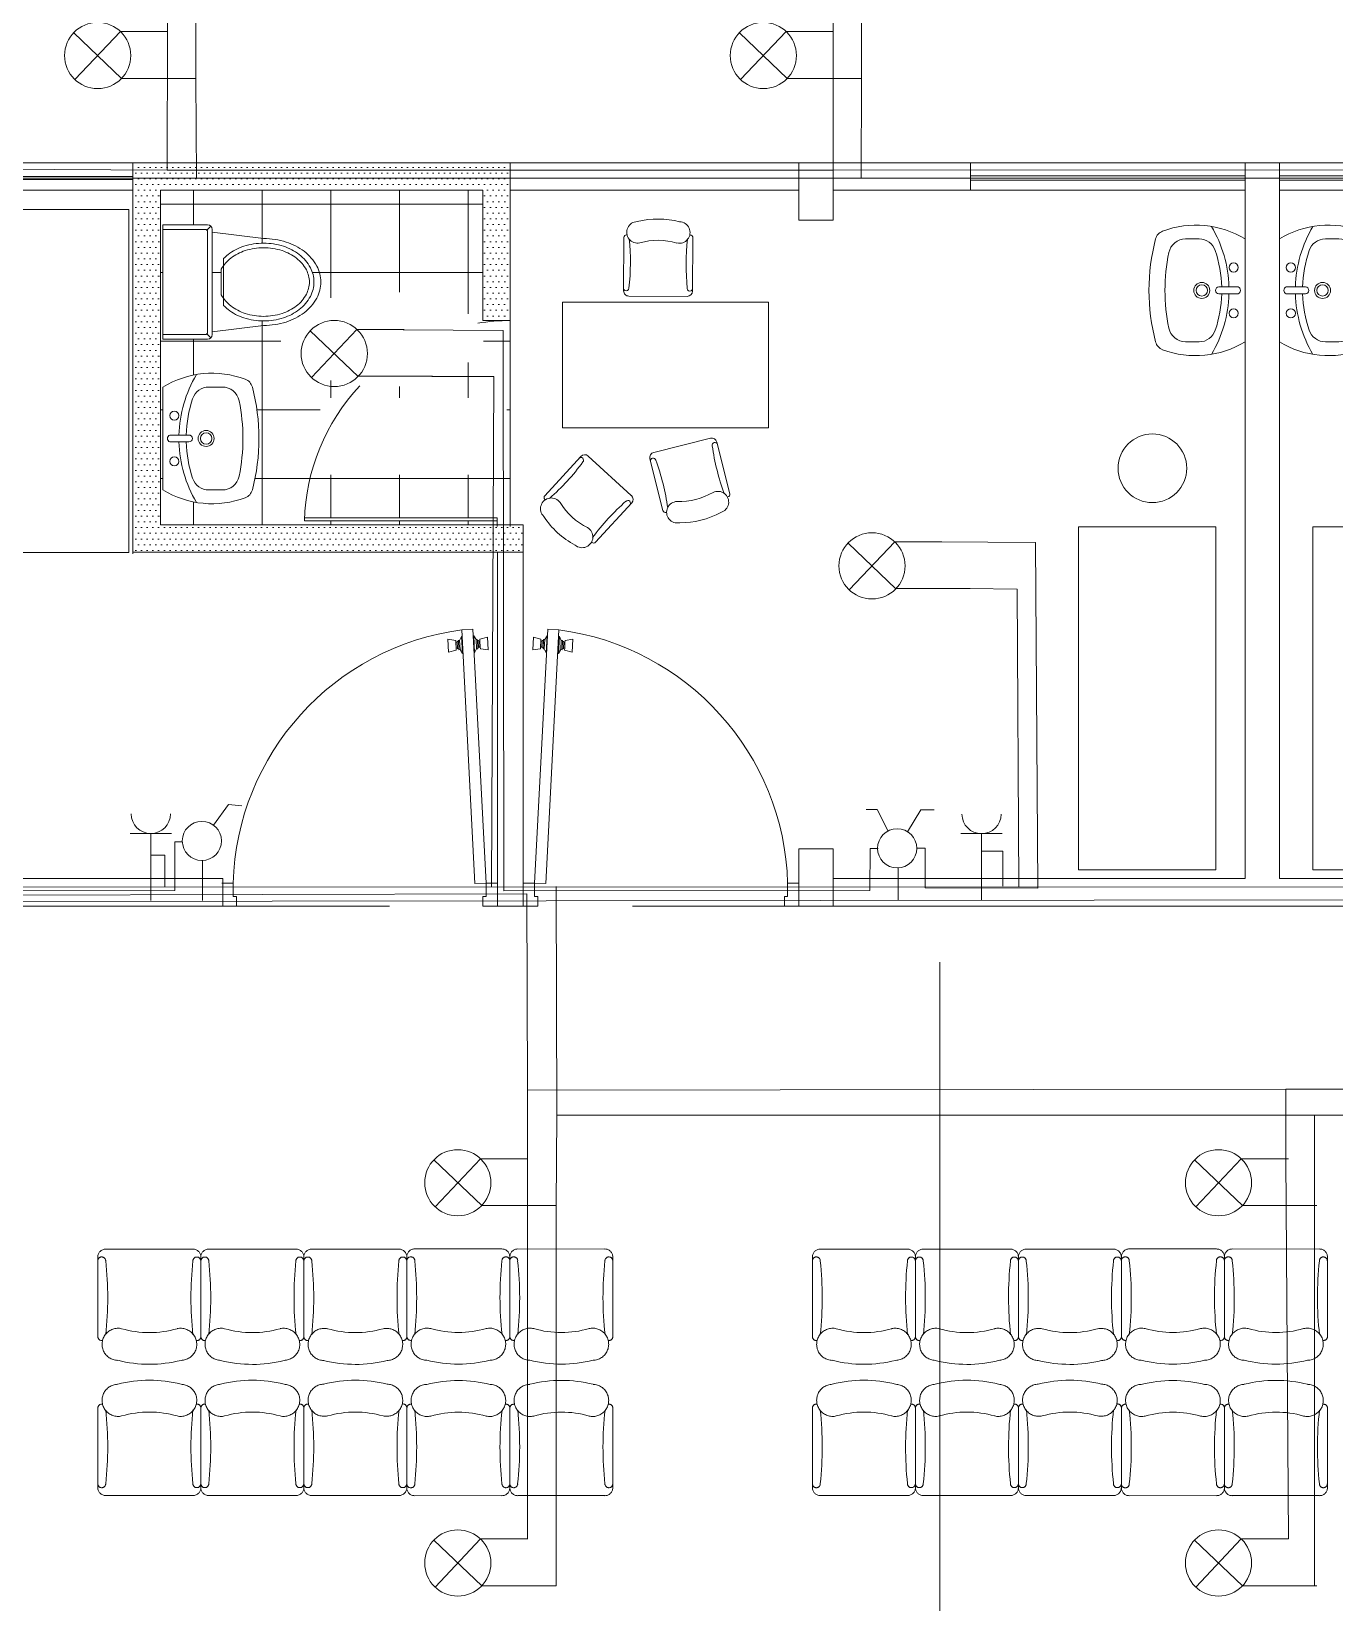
# Model space of a CAD drawing. Header units: millimetres. Extents: x 19.4 to 36.1, y 0 to 11.7.
# Drawn here: x 27.016 to 28.386, y 5.01 to 6.663 of the extents above; entities that cross this region are included whole.
import ezdxf

# ---------------------------------------------------------------- set-up
doc = ezdxf.new("R2010")
doc.units = ezdxf.units.MM
doc.header["$MEASUREMENT"] = 0
for name, pattern in [('CONTINUA', [0]), ('CORTES', [30, 24, -3, 0, -3]), ('DIS', [3.5, 2.5, -1]), ('HIDDEN2', [0.1875, 0.125, -0.0625]), ('NASCOSTA', [0.375, 0.25, -0.125]), ('STYLE_02', [0.295276, 0.19685, -0.098425])]:
    doc.linetypes.add(name, pattern=pattern)
doc.layers.get('0').update_dxf_attribs({"lineweight": 9})
for name, color, linetype, lineweight in [('Fasa', 1, 'Continuous', 9), ('Fasa MCB to end', 30, 'Continuous', 9), ('Lampu', 7, 'Continuous', 9), ('netral2', 5, 'NASCOSTA', 9), ('Saklar_SK', 7, 'Continuous', 9), ('SEGMENTED 1 150', 253, 'Continuous', 5), ('WALL 1 150', 250, 'Continuous', 13)]:
    doc.layers.add(name, color=color, linetype=linetype, lineweight=lineweight)
doc.layers.add('FURNITURE K 1 150', color=7, linetype='Continuous', lineweight=9, true_color=0xa7aeab)
doc.layers.add('HATCH K 1 150', color=7, linetype='Continuous', lineweight=0, true_color=0xbdbdc2)

# ---------------------------------------------------------------- blocks, each defined once
blk = doc.blocks.new('lavadero')
for p, q in [((0, 0.225), (0, -0.225)), ((0.2597, 0.225), (0.2011, 0.225)), ((0.03, 0.015), (0.114, 0.015)), ((0.03, -0.015), (0.114, -0.015)), ((0.2011, -0.225), (0.2597, -0.225))]:
    blk.add_line(p, q)
for centre, radius in [((0.05, 0.1), 0.02), ((0.189, 0), 0.035), ((0.189, 0), 0.025), ((0.189, 0), 0.025), ((0.05, -0.1), 0.02)]:
    blk.add_circle(centre, radius)
for centre, radius, start, end in [((0.2152, -0.1285), 0.4139, 69.5025, 121.33086), ((0.6177, 0), 0.5477, 149.29337, 178.4305), ((0.2011, 0.15), 0.075, 90, 161.47782), ((0.2597, 0.15), 0.075, 11.66582, 90), ((0.3426, 0.2123), 0.05, 14.69728, 69.5025), ((-0.4668, 0), 0.8868, 345.30272, 14.69728), ((0.6488, 0), 0.5472, 161.47782, 178.42915), ((-0.4668, 0), 0.8168, 348.33418, 11.66582), ((0.0362, 0), 0.0163, 112.61986, 247.38014), ((0.114, 0), 0.015, 270, 90), ((0.6177, 0), 0.5477, 181.5695, 210.70663), ((0.6488, 0), 0.5472, 181.57085, 198.52218), ((0.2011, -0.15), 0.075, 198.52218, 270), ((0.2597, -0.15), 0.075, 270, 348.33418), ((0.2152, 0.1285), 0.4139, 238.66914, 290.4975), ((0.3426, -0.2123), 0.05, 290.4975, 345.30272)]:
    blk.add_arc(centre, radius, start, end)
blk = doc.blocks.new('INODO')
at = {"linetype": 'Continuous'}
for p, q in [((-0.2181, 0.215), (-0.19, 0.44)), ((0.2181, 0.215), (0.19, 0.44)), ((-0.2441, 0.2091), (-0.2271, 0.1921)), ((0.23, 0.215), (-0.23, 0.215)), ((0.0562, 0.255), (-0.0562, 0.255)), ((0.2441, 0.2091), (0.2271, 0.1921)), ((-0.25, 0.195), (-0.25, 0)), ((-0.23, 0.185), (-0.23, 0)), ((0.22, 0.195), (-0.22, 0.195)), ((0.23, 0), (0.23, 0.185)), ((0.25, 0), (0.25, 0.195)), ((-0.25, 0), (0.25, 0))]:
    blk.add_line(p, q, dxfattribs=at)
at = {"ltscale": 0.025}
blk.add_line((0.1028, 0.265), (-0.1028, 0.265), dxfattribs=at)
at = {"linetype": 'Continuous'}
for points in [[(-0.19, 0.44, -0.076393), (-0.1749, 0.5385, -0.086437), (-0.1344, 0.6168, -0.105872), (-0.0699, 0.6722, -0.125404), (0, 0.69, -0.125404), (0.0699, 0.6722, -0.105872), (0.1344, 0.6168, -0.086437), (0.1749, 0.5385, -0.076393), (0.19, 0.44, -0.076393)], [(-0.1028, 0.265, -0.0362), (-0.1202, 0.2844, -0.08725), (-0.1565, 0.3535, -0.077598), (-0.17, 0.44, -0.077598), (-0.1565, 0.5265, -0.08725), (-0.1202, 0.5956, -0.105601), (-0.0627, 0.6443, -0.12364), (0, 0.66, -0.12364), (0.0627, 0.6443, -0.105601), (0.1202, 0.5956, -0.08725), (0.1565, 0.5265, -0.077598), (0.17, 0.44, -0.077598)], [(-0.0562, 0.255, -0.100268), (-0.1044, 0.2967, -0.08725), (-0.1374, 0.3596, -0.077598), (-0.15, 0.44, -0.077598), (-0.1374, 0.5204, -0.08725), (-0.1044, 0.5833, -0.105601), (-0.0532, 0.6266, -0.12364), (0, 0.64, -0.12364), (0.0532, 0.6266, -0.105601), (0.1044, 0.5833, -0.08725), (0.1374, 0.5204, -0.077598), (0.15, 0.44, -0.077598)], [(0.15, 0.44, -0.077598), (0.1374, 0.3596, -0.08725), (0.1044, 0.2967, -0.100268), (0.0562, 0.255, -0.12364)], [(0.17, 0.44, -0.077598), (0.1565, 0.3535, -0.08725), (0.1202, 0.2844, -0.0362), (0.1028, 0.265, -0.12364)]]:
    blk.add_lwpolyline(points, format="xyb", dxfattribs=at)
for centre, radius, start, end in [((-0.23, 0.195), 0.02, 90, 180), ((0.23, 0.195), 0.02, 360, 90), ((-0.22, 0.185), 0.01, 90, 180), ((0.22, 0.185), 0.01, 360, 90)]:
    blk.add_arc(centre, radius, start, end, dxfattribs=at)
blk = doc.blocks.new('PUERTA1')
at = {"lineweight": 15}
for p, q in [((-1.1414, 0), (-1.2, 0)), ((-0.0635, 0), (0, 0)), ((-0.0635, -0.0425), (-0.0635, 0)), ((-1.1556, -0.1), (-1.1556, -0.0425)), ((-1.1414, -0.0425), (-1.1556, -0.0425)), ((-1.1414, -0.0425), (-1.1414, 0)), ((-0.0635, -0.0425), (-0.0494, -0.0425)), ((-0.0494, -0.1), (-0.0494, -0.0425)), ((-1.1556, -0.1), (-1.205, -0.1)), ((-0.1561, -1.2076), (-0.0989, -0.0991)), ((-0.0494, -0.1), (-0.1076, -1.2102)), ((-0.0494, -0.1), (-0.0989, -0.0991)), ((-0.0494, -0.1), (0, -0.1)), ((-0.2166, -1.167), (-0.2137, -1.1109)), ((-0.1827, -1.162), (-0.2166, -1.167)), ((-0.1804, -1.1194), (-0.2137, -1.1109)), ((-0.1822, -1.153), (-0.1827, -1.162)), ((-0.1809, -1.1284), (-0.1822, -1.153)), ((-0.1766, -1.1533), (-0.1822, -1.153)), ((-0.1809, -1.1284), (-0.1804, -1.1194)), ((-0.1753, -1.1287), (-0.1809, -1.1284)), ((-0.1766, -1.1533), (-0.1768, -1.1567)), ((-0.1711, -1.157), (-0.1768, -1.1567)), ((-0.1753, -1.1287), (-0.1766, -1.1533)), ((-0.1753, -1.1287), (-0.1751, -1.1253)), ((-0.1695, -1.1256), (-0.1751, -1.1253)), ((-0.1711, -1.157), (-0.1714, -1.1615)), ((-0.1658, -1.1618), (-0.1714, -1.1615)), ((-0.1695, -1.1256), (-0.1711, -1.157)), ((-0.1695, -1.1256), (-0.1693, -1.1211)), ((-0.1637, -1.1214), (-0.1693, -1.1211)), ((-0.1637, -1.1214), (-0.1658, -1.1618)), ((-0.1577, -1.1791), (-0.1658, -1.1618)), ((-0.1538, -1.105), (-0.1637, -1.1214)), ((-0.1538, -1.105), (-0.1577, -1.1791)), ((-0.1516, -1.1052), (-0.1538, -1.105)), ((-0.1535, -1.1422), (-0.1535, -1.1422)), ((-0.1535, -1.1422), (-0.1535, -1.1422)), ((-0.1, -1.1079), (-0.1039, -1.1819)), ((-0.1039, -1.1819), (-0.094, -1.1655)), ((-0.1022, -1.1077), (-0.1, -1.1079)), ((-0.1, -1.1079), (-0.0919, -1.1252)), ((-0.0919, -1.1252), (-0.094, -1.1655)), ((-0.094, -1.1655), (-0.0884, -1.1658)), ((-0.0919, -1.1252), (-0.0863, -1.1254)), ((-0.0882, -1.1613), (-0.0884, -1.1658)), ((-0.0865, -1.1299), (-0.0882, -1.1613)), ((-0.0882, -1.1613), (-0.0826, -1.1616)), ((-0.0865, -1.1299), (-0.0863, -1.1254)), ((-0.0865, -1.1299), (-0.0809, -1.1302)), ((-0.0824, -1.1583), (-0.0826, -1.1616)), ((-0.0811, -1.1336), (-0.0824, -1.1583)), ((-0.0824, -1.1583), (-0.0768, -1.1586)), ((-0.0811, -1.1336), (-0.0809, -1.1302)), ((-0.0811, -1.1336), (-0.0755, -1.1339)), ((-0.0768, -1.1586), (-0.0772, -1.1675)), ((-0.0772, -1.1675), (-0.044, -1.176)), ((-0.0755, -1.1339), (-0.0768, -1.1586)), ((-0.0755, -1.1339), (-0.075, -1.1249)), ((-0.075, -1.1249), (-0.041, -1.1199)), ((-0.044, -1.176), (-0.041, -1.1199)), ((-0.1554, -1.1792), (-0.1577, -1.1791)), ((-0.1076, -1.2102), (-0.1561, -1.2076)), ((-0.1061, -1.1818), (-0.1039, -1.1819))]:
    blk.add_line(p, q, dxfattribs=at)
at = {"color": 8, "lineweight": 15}
blk.add_arc((-0.0065, -0.0679), 1.1495, 181.60091, 262.52577, dxfattribs=at)
blk = doc.blocks.new('saklar tunggal')
at = {"color": 30}
for p, q in [((6.9703, 1.4504), (6.9843, 1.4734)), ((6.9843, 1.4734), (6.9985, 1.4734))]:
    blk.add_line(p, q, dxfattribs=at)
blk.add_circle((6.9596, 1.4329), 0.0206, dxfattribs=at)
blk = doc.blocks.new('saklar')
at = {"color": 64}
for p, q in [((6.8013, 1.4433), (6.8013, 1.4759)), ((6.7795, 1.4433), (6.8231, 1.4433))]:
    blk.add_line(p, q, dxfattribs=at)
blk.add_arc((6.8013, 1.4228), 0.0206, 0, 180, dxfattribs=at)
blk = doc.blocks.new('Saklar seri 2')
at = {"color": 30}
for p, q in [((7.3542, 3.8204), (7.3427, 3.8204)), ((7.3659, 3.7976), (7.3542, 3.8204)), ((7.386, 3.7969), (7.4, 3.8198)), ((7.4, 3.8198), (7.4142, 3.8198))]:
    blk.add_line(p, q, dxfattribs=at)
blk.add_circle((7.3753, 3.7794), 0.0206, dxfattribs=at)
blk = doc.blocks.new('lampu')
at = {"color": 250}
for p, q in [((7.1357, 3.4391), (7.1861, 3.391)), ((7.1848, 3.4404), (7.137, 3.3898)), ((7.1609, 3.4151), (7.1609, 3.4151))]:
    blk.add_line(p, q, dxfattribs=at)
at = {"color": 230}
blk.add_circle((7.1609, 3.4151), 0.0348, dxfattribs=at)
blk = doc.blocks.new('*U47')
at = {"layer": 'Fasa', "linetype": 'CONTINUA', "ltscale": 100}
blk.add_line((-0.0106, 0.0253), (0.0393, 0.0253), dxfattribs=at)
at = {"layer": 'netral2', "linetype": 'STYLE_02'}
blk.add_line((-0.0092, -0.024), (0.0691, -0.024), dxfattribs=at)
at = {"layer": 'Lampu', "color": 250}
blk.add_blockref('lampu', (-7.1952, -3.4151), dxfattribs=at)
blk = doc.blocks.new('*U48')
at = {"layer": 'netral2', "color": 0, "linetype": 'ByBlock', "lineweight": -2, "transparency": 16777216}
for p in [(0, 0.4), (0.8, 0.4), (1.6, 0.4), (2.4, 0.4), (0, 0), (0.8, 0), (1.6, 0), (2.4, 0)]:
    blk.add_blockref('*U47', p, dxfattribs=at)
blk = doc.blocks.new('*U74')
at = {"layer": 'Fasa', "linetype": 'CONTINUA', "ltscale": 100}
blk.add_line((-0.0106, 0.0253), (0.0393, 0.0253), dxfattribs=at)
at = {"layer": 'netral2', "linetype": 'STYLE_02'}
blk.add_line((-0.0092, -0.024), (0.0691, -0.024), dxfattribs=at)
at = {"layer": 'Lampu', "color": 250}
blk.add_blockref('lampu', (-7.1952, -3.4151), dxfattribs=at)
blk = doc.blocks.new('*U75')
at = {"layer": 'Fasa', "color": 0, "linetype": 'ByBlock', "lineweight": -2, "transparency": 16777216}
for p in [(0, 1), (0.7, 1), (1.4, 1), (2.1, 1), (0, 0), (0.7, 0), (1.4, 0), (2.1, 0)]:
    blk.add_blockref('*U74', p, dxfattribs=at)

msp = doc.modelspace()

# ---------------------------------------------------------------- hatches: boundary and pattern name
at = {"layer": 'HATCH K 1 150', "ltscale": 0.5}
h = msp.add_hatch(dxfattribs=at)
h.set_pattern_fill('DOTS', color=256, scale=0.096229, style=0)
h.set_pattern_definition([(0, (-103.126409, -175.154263), (0.00300714972, 0.00601429945), [0, -0.00601429945])])
h.paths.add_polyline_path([(27.519, 6.5245), (27.1223, 6.5245), (27.1223, 6.1148), (27.1495, 6.1148), (27.5057, 6.1148), (27.5328, 6.1148), (27.5328, 6.1437), (27.1512, 6.1437), (27.1512, 6.4956), (27.4901, 6.4956), (27.4901, 6.3585), (27.519, 6.3585)])

# ---------------------------------------------------------------- linework, layer by layer
for centre, radius, start, end in [((27.6745, 6.3747), 0.0907, 75.4783, 103.9783), ((27.5574, 6.1724), 0.00279, 137.5488, 227.5488)]:
    msp.add_arc(centre, radius, start, end)
at = {"lineweight": 15, "ltscale": 0.5}
for start, end in [(90, 99.0577), (136.9669, 178.4082)]:
    msp.add_arc((27.519, 6.142), 0.2165, start, end, dxfattribs=at)
at = {"linetype": 'HIDDEN2'}
for centre, radius, start, end in [((27.0937, 5.3734), 0.00833, 89.9844, 179.9844), ((27.0895, 5.3693), 0.00417, 359.9844, 179.9844), ((27.1854, 5.3734), 0.00833, 359.9844, 89.9844), ((27.1895, 5.3692), 0.00417, 359.9844, 179.9844), ((27.202, 5.3734), 0.00833, 89.9844, 179.9844), ((27.1979, 5.3692), 0.00417, 359.9844, 179.9844), ((27.2937, 5.3734), 0.00833, 359.9844, 89.9844), ((27.2978, 5.3692), 0.00417, 359.9844, 179.9844), ((27.3103, 5.3734), 0.00833, 89.9844, 179.9844), ((27.3062, 5.3692), 0.00417, 359.9844, 179.9844), ((27.402, 5.3733), 0.00833, 359.9844, 89.9844), ((27.4061, 5.3692), 0.00417, 359.9844, 179.9844), ((27.4186, 5.3736), 0.00833, 89.9844, 179.9844), ((27.4145, 5.3694), 0.00417, 359.9844, 179.9844), ((27.5103, 5.3735), 0.00833, 359.9844, 89.9844), ((27.5145, 5.3694), 0.00417, 359.9844, 179.9844), ((27.527, 5.3735), 0.00833, 89.9844, 179.9844), ((27.5228, 5.3694), 0.00417, 359.9844, 179.9844), ((27.6186, 5.3735), 0.00833, 359.9844, 89.9844), ((27.6228, 5.3693), 0.00417, 359.9844, 179.9844), ((27.8452, 5.3734), 0.00833, 89.9844, 179.9844), ((27.841, 5.3693), 0.00417, 359.9844, 179.9844), ((27.9368, 5.3734), 0.00833, 359.9844, 89.9844), ((27.941, 5.3692), 0.00417, 359.9844, 179.9844), ((27.9535, 5.3734), 0.00833, 89.9844, 179.9844), ((27.9493, 5.3692), 0.00417, 359.9844, 179.9844), ((28.0451, 5.3734), 0.00833, 359.9844, 89.9844), ((28.0493, 5.3692), 0.00417, 359.9844, 179.9844), ((28.0618, 5.3734), 0.00833, 89.9844, 179.9844), ((28.0576, 5.3692), 0.00417, 359.9844, 179.9844), ((28.1534, 5.3733), 0.00833, 359.9844, 89.9844), ((28.1576, 5.3692), 0.00417, 359.9844, 179.9844), ((28.1701, 5.3736), 0.00833, 89.9844, 179.9844), ((28.1659, 5.3694), 0.00417, 359.9844, 179.9844), ((28.2618, 5.3735), 0.00833, 359.9844, 89.9844), ((28.2659, 5.3694), 0.00417, 359.9844, 179.9844), ((28.2784, 5.3735), 0.00833, 89.9844, 179.9844), ((28.2742, 5.3694), 0.00417, 359.9844, 179.9844), ((28.3701, 5.3735), 0.00833, 359.9844, 89.9844), ((28.3742, 5.3693), 0.00417, 359.9844, 179.9844), ((26.737, 5.3302), 0.3588, 353.8435, 6.2474), ((27.5421, 5.3307), 0.3588, 173.8435, 186.2474), ((26.8453, 5.3302), 0.3588, 353.8435, 6.2474), ((27.6505, 5.3307), 0.3588, 173.8435, 186.2474), ((26.9536, 5.3301), 0.3588, 353.8435, 6.2474), ((27.7588, 5.3307), 0.3588, 173.8435, 186.2474), ((27.0619, 5.3303), 0.3588, 353.8435, 6.2474), ((27.8671, 5.3309), 0.3588, 173.8435, 186.2474), ((27.1702, 5.3303), 0.3588, 353.8435, 6.2474), ((27.9754, 5.3308), 0.3588, 173.8435, 186.2474), ((27.4884, 5.3302), 0.3588, 353.8435, 6.2474), ((28.2936, 5.3307), 0.3588, 173.8435, 186.2474), ((27.5968, 5.3302), 0.3588, 353.8435, 6.2474), ((28.4019, 5.3307), 0.3588, 173.8435, 186.2474), ((27.7051, 5.3301), 0.3588, 353.8435, 6.2474), ((28.5102, 5.3307), 0.3588, 173.8435, 186.2474), ((27.8134, 5.3303), 0.3588, 353.8435, 6.2474), ((28.6185, 5.3309), 0.3588, 173.8435, 186.2474), ((27.9217, 5.3303), 0.3588, 353.8435, 6.2474), ((28.7268, 5.3308), 0.3588, 173.8435, 186.2474), ((27.0896, 5.2896), 0.00417, 179.9844, 269.9844), ((27.1067, 5.2815), 0.0169, 77.3041, 268.4148), ((27.1396, 5.3979), 0.1041, 253.7242, 286.2446), ((27.1725, 5.2815), 0.0169, 271.5541, 102.6648), ((27.1896, 5.2896), 0.00417, 269.9844, 359.9844), ((27.1979, 5.2896), 0.00417, 179.9844, 269.9844), ((27.215, 5.2815), 0.0169, 77.3041, 268.4148), ((27.2479, 5.3979), 0.1041, 253.7242, 286.2446), ((27.2808, 5.2815), 0.0169, 271.5541, 102.6648), ((27.2979, 5.2896), 0.00417, 269.9844, 359.9844), ((27.3062, 5.2896), 0.00417, 179.9844, 269.9844), ((27.3234, 5.2814), 0.0169, 77.3041, 268.4148), ((27.3562, 5.3979), 0.1041, 253.7242, 286.2446), ((27.3891, 5.2814), 0.0169, 271.5541, 102.6648), ((27.4062, 5.2896), 0.00417, 269.9844, 359.9844), ((27.4145, 5.2898), 0.00417, 179.9844, 269.9844), ((27.4317, 5.2816), 0.0169, 77.3041, 268.4148), ((27.4646, 5.3981), 0.1041, 253.7242, 286.2446), ((27.4974, 5.2816), 0.0169, 271.5541, 102.6648), ((27.5145, 5.2897), 0.00417, 269.9844, 359.9844), ((27.5229, 5.2897), 0.00417, 179.9844, 269.9844), ((27.54, 5.2816), 0.0169, 77.3041, 268.4148), ((27.5729, 5.398), 0.1041, 253.7242, 286.2446), ((27.6057, 5.2816), 0.0169, 271.5541, 102.6648), ((27.6228, 5.2897), 0.00417, 269.9844, 359.9844), ((27.8411, 5.2896), 0.00417, 179.9844, 269.9844), ((27.8582, 5.2815), 0.0169, 77.3041, 268.4148), ((27.8911, 5.3979), 0.1041, 253.7242, 286.2446), ((27.9239, 5.2815), 0.0169, 271.5541, 102.6648), ((27.941, 5.2896), 0.00417, 269.9844, 359.9844), ((27.9494, 5.2896), 0.00417, 179.9844, 269.9844), ((27.9665, 5.2815), 0.0169, 77.3041, 268.4148), ((27.9994, 5.3979), 0.1041, 253.7242, 286.2446), ((28.0322, 5.2815), 0.0169, 271.5541, 102.6648), ((28.0494, 5.2896), 0.00417, 269.9844, 359.9844), ((28.0577, 5.2896), 0.00417, 179.9844, 269.9844), ((28.0748, 5.2814), 0.0169, 77.3041, 268.4148), ((28.1077, 5.3979), 0.1041, 253.7242, 286.2446), ((28.1405, 5.2814), 0.0169, 271.5541, 102.6648), ((28.1577, 5.2896), 0.00417, 269.9844, 359.9844), ((28.166, 5.2898), 0.00417, 179.9844, 269.9844), ((28.1831, 5.2816), 0.0169, 77.3041, 268.4148), ((28.216, 5.3981), 0.1041, 253.7242, 286.2446), ((28.2489, 5.2816), 0.0169, 271.5541, 102.6648), ((28.266, 5.2897), 0.00417, 269.9844, 359.9844), ((28.2743, 5.2897), 0.00417, 179.9844, 269.9844), ((28.2914, 5.2816), 0.0169, 77.3041, 268.4148), ((28.3243, 5.398), 0.1041, 253.7242, 286.2446), ((28.3572, 5.2816), 0.0169, 271.5541, 102.6648), ((28.3743, 5.2897), 0.00417, 269.9844, 359.9844), ((27.1396, 5.3959), 0.1354, 255.7344, 284.2345), ((27.2479, 5.3958), 0.1354, 255.7344, 284.2345), ((27.3562, 5.3958), 0.1354, 255.7344, 284.2345), ((27.4646, 5.396), 0.1354, 255.7344, 284.2345), ((27.5729, 5.396), 0.1354, 255.7344, 284.2345), ((27.8911, 5.3959), 0.1354, 255.7344, 284.2345), ((27.9994, 5.3958), 0.1354, 255.7344, 284.2345), ((28.1077, 5.3958), 0.1354, 255.7344, 284.2345), ((28.216, 5.396), 0.1354, 255.7344, 284.2345), ((28.3243, 5.396), 0.1354, 255.7344, 284.2345), ((27.1396, 5.1083), 0.1354, 75.7655, 104.2656), ((27.2479, 5.1083), 0.1354, 75.7655, 104.2656), ((27.3562, 5.1083), 0.1354, 75.7655, 104.2656), ((27.4646, 5.1081), 0.1354, 75.7655, 104.2656), ((27.5729, 5.1082), 0.1354, 75.7655, 104.2656), ((27.8911, 5.1083), 0.1354, 75.7655, 104.2656), ((27.9994, 5.1083), 0.1354, 75.7655, 104.2656), ((28.1077, 5.1083), 0.1354, 75.7655, 104.2656), ((28.216, 5.1081), 0.1354, 75.7655, 104.2656), ((28.3243, 5.1082), 0.1354, 75.7655, 104.2656), ((27.1067, 5.2226), 0.0169, 91.5852, 282.6959), ((27.1725, 5.2226), 0.0169, 257.3352, 88.4459), ((27.215, 5.2226), 0.0169, 91.5852, 282.6959), ((27.2808, 5.2226), 0.0169, 257.3352, 88.4459), ((27.3234, 5.2227), 0.0169, 91.5852, 282.6959), ((27.3891, 5.2227), 0.0169, 257.3352, 88.4459), ((27.4317, 5.2225), 0.0169, 91.5852, 282.6959), ((27.4974, 5.2225), 0.0169, 257.3352, 88.4459), ((27.54, 5.2225), 0.0169, 91.5852, 282.6959), ((27.6057, 5.2225), 0.0169, 257.3352, 88.4459), ((27.8582, 5.2226), 0.0169, 91.5852, 282.6959), ((27.9239, 5.2226), 0.0169, 257.3352, 88.4459), ((27.9665, 5.2226), 0.0169, 91.5852, 282.6959), ((28.0322, 5.2226), 0.0169, 257.3352, 88.4459), ((28.0748, 5.2227), 0.0169, 91.5852, 282.6959), ((28.1405, 5.2227), 0.0169, 257.3352, 88.4459), ((28.1831, 5.2225), 0.0169, 91.5852, 282.6959), ((28.2489, 5.2225), 0.0169, 257.3352, 88.4459), ((28.2914, 5.2225), 0.0169, 91.5852, 282.6959), ((28.3572, 5.2225), 0.0169, 257.3352, 88.4459), ((27.0896, 5.2145), 0.00417, 90.0156, 180.0156), ((26.737, 5.1739), 0.3588, 353.7526, 6.1565), ((27.1396, 5.1062), 0.1041, 73.7554, 106.2758), ((27.5421, 5.1734), 0.3588, 173.7526, 186.1565), ((27.1896, 5.2145), 0.00417, 0.0156, 90.0156), ((27.1979, 5.2145), 0.00417, 90.0156, 180.0156), ((26.8453, 5.1739), 0.3588, 353.7526, 6.1565), ((27.2479, 5.1062), 0.1041, 73.7554, 106.2758), ((27.6505, 5.1734), 0.3588, 173.7526, 186.1565), ((27.2979, 5.2145), 0.00417, 0.0156, 90.0156), ((27.3062, 5.2145), 0.00417, 90.0156, 180.0156), ((26.9536, 5.174), 0.3588, 353.7526, 6.1565), ((27.3562, 5.1062), 0.1041, 73.7554, 106.2758), ((27.7588, 5.1734), 0.3588, 173.7526, 186.1565), ((27.4062, 5.2146), 0.00417, 0.0156, 90.0156), ((27.4145, 5.2143), 0.00417, 90.0156, 180.0156), ((27.0619, 5.1738), 0.3588, 353.7526, 6.1565), ((27.4646, 5.106), 0.1041, 73.7554, 106.2758), ((27.8671, 5.1732), 0.3588, 173.7526, 186.1565), ((27.5145, 5.2144), 0.00417, 0.0156, 90.0156), ((27.5229, 5.2144), 0.00417, 90.0156, 180.0156), ((27.1702, 5.1738), 0.3588, 353.7526, 6.1565), ((27.5729, 5.1061), 0.1041, 73.7554, 106.2758), ((27.9754, 5.1733), 0.3588, 173.7526, 186.1565), ((27.6228, 5.2144), 0.00417, 0.0156, 90.0156), ((27.8411, 5.2145), 0.00417, 90.0156, 180.0156), ((27.4884, 5.1739), 0.3588, 353.7526, 6.1565), ((27.8911, 5.1062), 0.1041, 73.7554, 106.2758), ((28.2936, 5.1734), 0.3588, 173.7526, 186.1565), ((27.941, 5.2145), 0.00417, 0.0156, 90.0156), ((27.9494, 5.2145), 0.00417, 90.0156, 180.0156), ((27.5968, 5.1739), 0.3588, 353.7526, 6.1565), ((27.9994, 5.1062), 0.1041, 73.7554, 106.2758), ((28.4019, 5.1734), 0.3588, 173.7526, 186.1565), ((28.0494, 5.2145), 0.00417, 0.0156, 90.0156), ((28.0577, 5.2145), 0.00417, 90.0156, 180.0156), ((27.7051, 5.174), 0.3588, 353.7526, 6.1565), ((28.1077, 5.1062), 0.1041, 73.7554, 106.2758), ((28.5102, 5.1734), 0.3588, 173.7526, 186.1565), ((28.1577, 5.2146), 0.00417, 0.0156, 90.0156), ((28.166, 5.2143), 0.00417, 90.0156, 180.0156), ((27.8134, 5.1738), 0.3588, 353.7526, 6.1565), ((28.216, 5.106), 0.1041, 73.7554, 106.2758), ((28.6185, 5.1732), 0.3588, 173.7526, 186.1565), ((28.266, 5.2144), 0.00417, 0.0156, 90.0156), ((28.2743, 5.2144), 0.00417, 90.0156, 180.0156), ((27.9217, 5.1738), 0.3588, 353.7526, 6.1565), ((28.3243, 5.1061), 0.1041, 73.7554, 106.2758), ((28.7268, 5.1733), 0.3588, 173.7526, 186.1565), ((28.3743, 5.2144), 0.00417, 0.0156, 90.0156), ((27.0895, 5.1348), 0.00417, 180.0156, 0.0156), ((27.0937, 5.1307), 0.00833, 180.0156, 270.0156), ((27.1895, 5.1349), 0.00417, 180.0156, 0.0156), ((27.1854, 5.1307), 0.00833, 270.0156, 0.0156), ((27.1979, 5.1349), 0.00417, 180.0156, 0.0156), ((27.202, 5.1307), 0.00833, 180.0156, 270.0156), ((27.2978, 5.1349), 0.00417, 180.0156, 0.0156), ((27.2937, 5.1307), 0.00833, 270.0156, 0.0156), ((27.3062, 5.1349), 0.00417, 180.0156, 0.0156), ((27.3103, 5.1307), 0.00833, 180.0156, 270.0156), ((27.4061, 5.1349), 0.00417, 180.0156, 0.0156), ((27.402, 5.1308), 0.00833, 270.0156, 0.0156), ((27.4145, 5.1347), 0.00417, 180.0156, 0.0156), ((27.4186, 5.1306), 0.00833, 180.0156, 270.0156), ((27.5145, 5.1348), 0.00417, 180.0156, 0.0156), ((27.5103, 5.1306), 0.00833, 270.0156, 0.0156), ((27.5228, 5.1348), 0.00417, 180.0156, 0.0156), ((27.527, 5.1306), 0.00833, 180.0156, 270.0156), ((27.6228, 5.1348), 0.00417, 180.0156, 0.0156), ((27.6186, 5.1306), 0.00833, 270.0156, 0.0156), ((27.841, 5.1348), 0.00417, 180.0156, 0.0156), ((27.8452, 5.1307), 0.00833, 180.0156, 270.0156), ((27.941, 5.1349), 0.00417, 180.0156, 0.0156), ((27.9368, 5.1307), 0.00833, 270.0156, 0.0156), ((27.9493, 5.1349), 0.00417, 180.0156, 0.0156), ((27.9535, 5.1307), 0.00833, 180.0156, 270.0156), ((28.0493, 5.1349), 0.00417, 180.0156, 0.0156), ((28.0451, 5.1307), 0.00833, 270.0156, 0.0156), ((28.0576, 5.1349), 0.00417, 180.0156, 0.0156), ((28.0618, 5.1307), 0.00833, 180.0156, 270.0156), ((28.1576, 5.1349), 0.00417, 180.0156, 0.0156), ((28.1534, 5.1308), 0.00833, 270.0156, 0.0156), ((28.1659, 5.1347), 0.00417, 180.0156, 0.0156), ((28.1701, 5.1306), 0.00833, 180.0156, 270.0156), ((28.2659, 5.1348), 0.00417, 180.0156, 0.0156), ((28.2618, 5.1306), 0.00833, 270.0156, 0.0156), ((28.2742, 5.1348), 0.00417, 180.0156, 0.0156), ((28.2784, 5.1306), 0.00833, 180.0156, 270.0156), ((28.3742, 5.1348), 0.00417, 180.0156, 0.0156), ((28.3701, 5.1306), 0.00833, 270.0156, 0.0156)]:
    msp.add_arc(centre, radius, start, end, dxfattribs=at)
at = {"layer": 'Fasa', "linetype": 'CONTINUA', "ltscale": 100}
for p, q in [((27.1588, 7.6628), (27.1588, 6.6628)), ((27.8588, 7.6628), (27.8588, 6.6628)), ((27.1588, 6.6628), (27.1582, 6.5169)), ((27.8588, 6.5169), (27.8588, 6.6628)), ((27.1582, 6.5169), (26.6386, 6.5199)), ((27.1582, 6.5169), (27.8588, 6.5169)), ((27.8588, 6.5169), (28.5603, 6.5173)), ((27.3577, 6.3492), (27.4076, 6.3492)), ((27.4066, 6.3488), (27.5115, 6.348)), ((27.5115, 6.348), (27.5122, 5.7586)), ((27.9232, 6.1258), (27.9731, 6.1258)), ((27.9712, 6.1258), (28.0714, 6.125)), ((28.0714, 6.125), (28.074, 5.7615)), ((27.1665, 5.7591), (27.1665, 5.8101)), ((27.1665, 5.8101), (27.1741, 5.8101)), ((27.8972, 5.7588), (27.8975, 5.8031)), ((27.8975, 5.8031), (27.9059, 5.8031)), ((27.9553, 5.8035), (27.9465, 5.8035)), ((27.9553, 5.7619), (27.9553, 5.8035)), ((27.5364, 5.7554), (26.5412, 5.753)), ((26.9232, 5.7584), (27.1665, 5.7591)), ((27.5122, 5.7586), (27.8972, 5.7588)), ((27.5374, 5.5489), (27.5364, 5.7554)), ((28.074, 5.7615), (27.9553, 5.7619)), ((28.3348, 5.5501), (27.5374, 5.5489)), ((27.5374, 5.5489), (27.5374, 5.4768)), ((29.1374, 5.5501), (28.3348, 5.5501)), ((28.3348, 5.5501), (28.3348, 5.4768)), ((27.5374, 5.4768), (27.5374, 5.0768)), ((28.3348, 5.4768), (28.3374, 5.0768))]:
    msp.add_line(p, q, dxfattribs=at)
at = {"layer": 'Fasa MCB to end', "linetype": 'CONTINUA', "ltscale": 100}
for p, q in [((27.1412, 5.7875), (27.1412, 5.7483)), ((27.1956, 5.7908), (27.1956, 5.7483)), ((28.0147, 5.7866), (28.0147, 5.7486)), ((27.927, 5.7826), (27.927, 5.7486)), ((29.4872, 5.7506), (26.4395, 5.7466))]:
    msp.add_line(p, q, dxfattribs=at)
at = {"layer": 'FURNITURE K 1 150', "ltscale": 0.016}
for p, q in [((27.6414, 6.4488), (27.6414, 6.4488)), ((27.7084, 6.4485), (27.7084, 6.4485)), ((27.6383, 6.3899), (27.6386, 6.446)), ((27.7111, 6.4457), (27.7108, 6.3896)), ((27.7052, 6.384), (27.6439, 6.3843)), ((27.7906, 6.378), (27.5741, 6.378)), ((27.5741, 6.378), (27.5741, 6.2457)), ((27.7906, 6.2457), (27.7906, 6.378)), ((27.5741, 6.2457), (27.7906, 6.2457)), ((27.6701, 6.2199), (27.7296, 6.2349)), ((27.5554, 6.1743), (27.5933, 6.2156)), ((27.6012, 6.216), (27.6464, 6.1746)), ((27.7363, 6.2308), (27.75, 6.1764)), ((27.6797, 6.1587), (27.666, 6.2131)), ((27.6468, 6.1667), (27.6089, 6.1253)), ((27.748, 6.173), (27.748, 6.173)), ((27.683, 6.1567), (27.683, 6.1567)), ((27.6049, 6.1252), (27.6049, 6.1252))]:
    msp.add_line(p, q, dxfattribs=at)
for points in [[(28.261, 6.1414), (28.261, 5.7806), (28.1166, 5.7806), (28.1166, 6.1414)], [(28.363, 6.1414), (28.363, 5.7806), (28.5073, 5.7806), (28.5073, 6.1414)]]:
    msp.add_lwpolyline(points, close=True, dxfattribs=at)
msp.add_circle((28.1944, 6.2032), 0.0361, dxfattribs=at)
for centre, radius, start, end in [((27.6414, 6.446), 0.00279, 89.7283, 179.7283), ((27.6529, 6.4514), 0.0113, 91.298, 282.4087), ((27.6969, 6.4512), 0.0113, 257.0479, 88.1587), ((27.7084, 6.4457), 0.00279, 359.7283, 89.7283), ((27.4052, 6.42), 0.2403, 353.4654, 5.8692), ((27.6745, 6.3733), 0.0697, 73.4681, 105.9885), ((27.9443, 6.417), 0.2403, 173.4654, 185.8692), ((27.6411, 6.3927), 0.00279, 179.7283, 359.7283), ((27.6439, 6.3899), 0.00558, 179.7283, 269.7283), ((27.7052, 6.3896), 0.00558, 269.7283, 359.7283), ((27.708, 6.3924), 0.00279, 179.7283, 359.7283), ((27.7309, 6.2294), 0.00558, 14.1367, 104.1367), ((27.5974, 6.2119), 0.00558, 47.5488, 137.5488), ((27.6714, 6.2145), 0.00558, 104.1367, 194.1367), ((27.7343, 6.2274), 0.00279, 14.1367, 194.1367), ((27.9696, 6.2597), 0.2403, 187.8737, 200.2776), ((27.4019, 6.3521), 0.2403, 311.2858, 323.6897), ((27.5934, 6.2117), 0.00279, 317.5488, 137.5488), ((27.6694, 6.2111), 0.00279, 14.1367, 194.1367), ((27.4467, 6.1285), 0.2403, 7.8737, 20.2776), ((27.5622, 6.1606), 0.0113, 34.8684, 225.9791), ((27.6311, 6.2033), 0.0697, 211.2886, 243.809), ((27.7993, 5.9879), 0.2403, 131.2858, 143.6897), ((27.6428, 6.1665), 0.00279, 317.5488, 137.5488), ((27.6427, 6.1705), 0.00558, 317.5488, 47.5488), ((27.6948, 6.1569), 0.0113, 91.4563, 282.567), ((27.6971, 6.2379), 0.0697, 267.8765, 300.3969), ((27.7375, 6.1676), 0.0113, 285.7063, 116.8171), ((27.7473, 6.1757), 0.00279, 284.1367, 14.1367), ((27.6301, 6.2023), 0.0907, 213.2987, 241.7988), ((27.6824, 6.1594), 0.00279, 194.1367, 284.1367), ((27.6974, 6.2365), 0.0907, 269.8866, 298.3867), ((27.5947, 6.1309), 0.0113, 229.1184, 60.2291), ((27.6068, 6.1272), 0.00279, 227.5488, 317.5488)]:
    msp.add_arc(centre, radius, start, end, dxfattribs=at)
at = {"layer": 'netral2', "linetype": 'CONTINUA', "ltscale": 100}
for p, q in [((27.1886, 6.6135), (27.1886, 7.6135)), ((27.8886, 6.6135), (27.8886, 7.6135)), ((27.1891, 6.5085), (27.1886, 6.6135)), ((27.888, 6.5084), (27.8886, 6.6135)), ((26.9302, 6.5084), (27.1901, 6.5085)), ((27.1901, 6.5085), (27.888, 6.5084)), ((27.888, 6.5084), (28.5864, 6.5085)), ((27.4366, 6.2997), (27.5017, 6.2997)), ((27.5017, 6.2997), (27.4995, 5.7629)), ((28.0019, 6.0767), (28.0523, 6.0761)), ((28.0523, 6.0761), (28.0539, 5.7631)), ((27.1411, 5.7962), (27.156, 5.7962)), ((27.156, 5.7962), (27.156, 5.7627)), ((28.0145, 5.8003), (28.037, 5.8003)), ((28.037, 5.8003), (28.037, 5.7635)), ((29.4726, 5.7629), (26.4497, 5.7622)), ((27.5682, 5.5223), (27.5673, 5.763)), ((27.5673, 5.4275), (27.568, 5.5225)), ((27.568, 5.5225), (28.3649, 5.5225)), ((28.3649, 5.5225), (28.3649, 5.4275)), ((28.3649, 5.5225), (29.1675, 5.5225)), ((27.5673, 5.0275), (27.5673, 5.4275)), ((28.3649, 5.4275), (28.3649, 5.0275))]:
    msp.add_line(p, q, dxfattribs=at)
at = {"layer": 'netral2', "linetype": 'STYLE_02'}
for p, q in [((27.3591, 6.3), (27.4374, 6.3)), ((27.9246, 6.0766), (28.0029, 6.0766))]:
    msp.add_line(p, q, dxfattribs=at)
at = {"layer": 'SEGMENTED 1 150', "ltscale": 0.8}
for p, q in [((27.1512, 6.4811), (27.4901, 6.4811)), ((27.1861, 6.4593), (27.1861, 6.4956)), ((27.2582, 6.44), (27.2582, 6.4956)), ((27.3304, 6.3825), (27.3304, 6.4956)), ((27.4026, 6.3886), (27.4026, 6.4956)), ((27.4747, 6.3657), (27.4747, 6.4956)), ((27.1512, 6.409), (27.1539, 6.409)), ((27.2056, 6.409), (27.2152, 6.409)), ((27.3111, 6.409), (27.4901, 6.409)), ((27.2582, 6.1437), (27.2582, 6.3583)), ((27.1512, 6.3368), (27.2777, 6.3368)), ((27.1861, 6.3013), (27.1861, 6.339)), ((27.491, 6.3368), (27.519, 6.3368)), ((27.4747, 6.2771), (27.4747, 6.3146)), ((27.3304, 6.2771), (27.3304, 6.2954)), ((27.4026, 6.2771), (27.4026, 6.2892)), ((27.1512, 6.2646), (27.1538, 6.2646)), ((27.2527, 6.2646), (27.3193, 6.2646)), ((27.5156, 6.2646), (27.519, 6.2646)), ((27.1512, 6.1925), (27.1538, 6.1925)), ((27.2506, 6.1925), (27.519, 6.1925)), ((27.3304, 6.151), (27.3304, 6.1962)), ((27.4026, 6.151), (27.4026, 6.1962)), ((27.4747, 6.151), (27.4747, 6.1962)), ((27.1861, 6.1437), (27.1861, 6.1678)), ((27.3304, 6.1437), (27.3304, 6.148)), ((27.4026, 6.1437), (27.4026, 6.148)), ((27.4747, 6.1437), (27.4747, 6.148))]:
    msp.add_line(p, q, dxfattribs=at)
at = {"layer": 'SEGMENTED 1 150'}
msp.add_line((27.5328, 6.1148), (27.5328, 6.1437), dxfattribs=at)
at = {"layer": 'SEGMENTED 1 150', "linetype": 'DIS', "ltscale": 0.07}
for p, q in [((27.217, 5.7426), (27.5057, 5.7426)), ((27.8227, 5.7426), (27.5358, 5.7426))]:
    msp.add_line(p, q, dxfattribs=at)
at = {"layer": 'WALL 1 150', "ltscale": 0.025}
for p, q in [((27.519, 6.5245), (27.1223, 6.5245)), ((27.1223, 6.1148), (27.1223, 6.5245)), ((27.519, 6.3585), (27.519, 6.5245)), ((27.1223, 6.5102), (26.9446, 6.5102)), ((27.1223, 6.507), (26.9446, 6.507)), ((28.2918, 6.5107), (28.0031, 6.5107)), ((28.2918, 6.5064), (28.0031, 6.5064)), ((28.3279, 6.5107), (28.6166, 6.5107)), ((28.3279, 6.5064), (28.6166, 6.5064)), ((27.4901, 6.4956), (27.1512, 6.4956)), ((27.1512, 6.1437), (27.1512, 6.4956)), ((27.4901, 6.3585), (27.4901, 6.4956)), ((27.4901, 6.3585), (27.519, 6.3585)), ((27.5054, 6.151), (27.3027, 6.151)), ((27.5054, 6.151), (27.5054, 6.142)), ((27.5328, 6.1437), (27.1512, 6.1437)), ((27.5054, 6.148), (27.3026, 6.148)), ((27.1223, 6.1148), (27.1223, 6.1131)), ((27.5057, 6.1148), (27.1223, 6.1148)), ((27.1495, 6.1148), (27.1495, 6.1148)), ((27.5328, 5.7426), (27.5328, 6.1148)), ((27.5057, 5.7426), (27.5328, 5.7426))]:
    msp.add_line(p, q, dxfattribs=at)
at = {"layer": 'WALL 1 150', "lineweight": 15, "ltscale": 0.5}
for p, q in [((27.8227, 6.5245), (27.519, 6.5245)), ((29.4586, 6.5245), (27.8588, 6.5245)), ((28.0031, 6.4956), (28.0031, 6.5245)), ((28.2918, 6.5245), (28.2918, 5.7715)), ((28.3279, 6.5245), (28.3279, 5.7715)), ((27.8227, 6.4956), (27.519, 6.4956)), ((28.2918, 6.4956), (27.8588, 6.4956)), ((28.6398, 6.4956), (28.3279, 6.4956)), ((27.519, 6.3585), (27.519, 6.142)), ((27.5057, 5.7426), (27.5057, 6.1148)), ((27.217, 5.7715), (26.9807, 5.7715)), ((27.217, 5.7426), (27.217, 5.7715)), ((28.2918, 5.7715), (27.8588, 5.7715)), ((28.6398, 5.7715), (28.3279, 5.7715)), ((26.4316, 5.7426), (27.217, 5.7426)), ((28.6398, 5.7426), (27.8588, 5.7426))]:
    msp.add_line(p, q, dxfattribs=at)
at = {"layer": 'WALL 1 150', "linetype": 'CONTINUA', "lineweight": 15}
for p, q in [((27.8227, 6.4643), (27.8227, 6.5245)), ((27.8227, 6.5245), (27.8588, 6.5245)), ((27.8588, 6.5245), (27.8588, 6.4643)), ((27.8588, 6.4643), (27.8227, 6.4643)), ((27.8227, 5.7426), (27.8227, 5.8028)), ((27.8227, 5.8028), (27.8588, 5.8028)), ((27.8588, 5.8028), (27.8588, 5.7426)), ((27.8588, 5.7426), (27.8227, 5.7426))]:
    msp.add_line(p, q, dxfattribs=at)
at = {"layer": 'WALL 1 150'}
msp.add_line((27.5555, 6.1703), (27.5555, 6.1703), dxfattribs=at)
at = {"layer": 'WALL 1 150', "ltscale": 0.5}
msp.add_line((27.5057, 6.1148), (27.5328, 6.1148), dxfattribs=at)
at = {"layer": 'WALL 1 150', "linetype": 'HIDDEN2'}
for p, q in [((27.0854, 5.3734), (27.0854, 5.2896)), ((27.1854, 5.3817), (27.0937, 5.3818)), ((27.1938, 5.2896), (27.1937, 5.3734)), ((27.2937, 5.3817), (27.202, 5.3817)), ((27.3021, 5.2896), (27.302, 5.3734)), ((27.402, 5.3817), (27.3103, 5.3817)), ((27.4104, 5.2896), (27.4103, 5.3736)), ((27.5103, 5.3819), (27.4186, 5.3819)), ((27.5186, 5.3735), (27.5187, 5.2897)), ((27.6186, 5.3818), (27.527, 5.3819)), ((27.627, 5.2897), (27.6269, 5.3735)), ((27.8368, 5.3734), (27.8369, 5.2896)), ((27.9368, 5.3817), (27.8452, 5.3818)), ((27.9451, 5.3734), (27.9452, 5.2896)), ((28.0451, 5.3817), (27.9535, 5.3817)), ((28.0535, 5.3734), (28.0535, 5.2896)), ((28.1534, 5.3817), (28.0618, 5.3817)), ((28.1618, 5.2896), (28.1618, 5.3736)), ((28.2618, 5.3819), (28.1701, 5.3819)), ((28.2701, 5.2897), (28.2701, 5.3735)), ((28.3701, 5.3818), (28.2784, 5.3819)), ((28.3785, 5.2897), (28.3784, 5.3735)), ((27.0896, 5.2855), (27.0896, 5.2855)), ((27.1896, 5.2854), (27.1896, 5.2854)), ((27.1979, 5.2854), (27.1979, 5.2854)), ((27.2979, 5.2854), (27.2979, 5.2854)), ((27.3062, 5.2854), (27.3062, 5.2854)), ((27.4062, 5.2854), (27.4062, 5.2854)), ((27.4145, 5.2856), (27.4145, 5.2856)), ((27.5145, 5.2856), (27.5145, 5.2856)), ((27.5229, 5.2856), (27.5229, 5.2856)), ((27.6228, 5.2855), (27.6228, 5.2855)), ((27.8411, 5.2855), (27.8411, 5.2855)), ((27.941, 5.2854), (27.941, 5.2854)), ((27.9494, 5.2854), (27.9494, 5.2854)), ((28.0494, 5.2854), (28.0494, 5.2854)), ((28.0577, 5.2854), (28.0577, 5.2854)), ((28.1577, 5.2854), (28.1577, 5.2854)), ((28.166, 5.2856), (28.166, 5.2856)), ((28.266, 5.2856), (28.266, 5.2856)), ((28.2743, 5.2856), (28.2743, 5.2856)), ((28.3743, 5.2855), (28.3743, 5.2855)), ((27.0854, 5.1307), (27.0854, 5.2145)), ((27.0896, 5.2186), (27.0896, 5.2186)), ((27.1896, 5.2187), (27.1896, 5.2187)), ((27.1938, 5.2145), (27.1937, 5.1307)), ((27.1979, 5.2187), (27.1979, 5.2187)), ((27.2979, 5.2187), (27.2979, 5.2187)), ((27.302, 5.1307), (27.3021, 5.2145)), ((27.3062, 5.2187), (27.3062, 5.2187)), ((27.4062, 5.2187), (27.4062, 5.2187)), ((27.4103, 5.1306), (27.4104, 5.2146)), ((27.4145, 5.2185), (27.4145, 5.2185)), ((27.5145, 5.2185), (27.5145, 5.2185)), ((27.5187, 5.2144), (27.5186, 5.1306)), ((27.5229, 5.2185), (27.5229, 5.2185)), ((27.6228, 5.2186), (27.6228, 5.2186)), ((27.627, 5.2144), (27.6269, 5.1306)), ((27.8368, 5.1307), (27.8369, 5.2145)), ((27.8411, 5.2186), (27.8411, 5.2186)), ((27.941, 5.2187), (27.941, 5.2187)), ((27.9451, 5.1307), (27.9452, 5.2145)), ((27.9494, 5.2187), (27.9494, 5.2187)), ((28.0494, 5.2187), (28.0494, 5.2187)), ((28.0535, 5.2145), (28.0535, 5.1307)), ((28.0577, 5.2187), (28.0577, 5.2187)), ((28.1577, 5.2187), (28.1577, 5.2187)), ((28.1618, 5.1306), (28.1618, 5.2146)), ((28.166, 5.2185), (28.166, 5.2185)), ((28.266, 5.2185), (28.266, 5.2185)), ((28.2701, 5.2144), (28.2701, 5.1306)), ((28.2743, 5.2185), (28.2743, 5.2185)), ((28.3743, 5.2186), (28.3743, 5.2186)), ((28.3785, 5.2144), (28.3784, 5.1306)), ((27.1854, 5.1224), (27.0937, 5.1224)), ((27.2937, 5.1224), (27.202, 5.1224)), ((27.402, 5.1224), (27.3103, 5.1224)), ((27.5103, 5.1223), (27.4186, 5.1222)), ((27.6186, 5.1223), (27.527, 5.1223)), ((27.9368, 5.1224), (27.8452, 5.1224)), ((28.0451, 5.1224), (27.9535, 5.1224)), ((28.1534, 5.1224), (28.0618, 5.1224)), ((28.2618, 5.1223), (28.1701, 5.1222)), ((28.3701, 5.1223), (28.2784, 5.1223))]:
    msp.add_line(p, q, dxfattribs=at)
at = {"layer": 'WALL 1 150', "lineweight": 15, "ltscale": 0.5}
for points in [[(27.1223, 6.5245), (26.9446, 6.5245)], [(27.1223, 6.4956), (26.9446, 6.4956)]]:
    msp.add_lwpolyline(points, dxfattribs=at)
at = {"layer": 'WALL 1 150', "ltscale": 0.025}
msp.add_lwpolyline([(27.118, 6.1147), (27.118, 6.4755), (26.9736, 6.4755), (26.9736, 6.1147)], close=True, dxfattribs=at)
at = {"layer": 'WALL 1 150', "linetype": 'CORTES', "ltscale": 0.08}
msp.add_lwpolyline([(27.9708, 5.6837), (27.9708, 4.4956)], dxfattribs=at)

# ---------------------------------------------------------------- block references
at = {"yscale": 0.240571977810322, "zscale": 0.240571977810322}
for p, xscale in [((28.2918, 6.3903), -0.240571977810322), ((28.3279, 6.3903), 0.240571977810322), ((27.1538, 6.2345), 0.240571977810322)]:
    msp.add_blockref('lavadero', p, dxfattribs=dict(at, xscale=xscale))
at = {"xscale": 0.240571977810322, "yscale": 0.240571977810322, "zscale": 0.240571977810322, "rotation": 270}
msp.add_blockref('INODO', (27.1539, 6.3991), dxfattribs=at)
at = {"lineweight": 15, "yscale": 0.240571977810322, "zscale": 0.240571977810322, "rotation": 180}
for p, xscale in [((27.5057, 5.7426), -0.240571977810322), ((27.5328, 5.7426), 0.240571977810322)]:
    msp.add_blockref('PUERTA1', p, dxfattribs=dict(at, xscale=xscale))
at = {"layer": 'Fasa', "linetype": 'CONTINUA'}
msp.add_blockref('*U75', (27.1195, 6.6374), dxfattribs=at)
at = {"layer": 'Lampu', "color": 250}
for p in [(20.1731, 2.9088), (20.7386, 2.6854)]:
    msp.add_blockref('lampu', p, dxfattribs=at)
at = {"layer": 'netral2', "linetype": 'CONTINUA'}
msp.add_blockref('*U48', (26.6982, 5.0515), dxfattribs=at)
at = {"layer": 'Saklar_SK', "color": 250}
for name, p, rotation in [('saklar tunggal', (20.1396, 4.9666), 355.1918437598782), ('saklar', (33.9424, 7.2624), 180), ('saklar', (34.816, 7.2621), 180)]:
    msp.add_blockref(name, p, dxfattribs=dict(at, rotation=rotation))
msp.add_blockref('Saklar seri 2', (20.5507, 2.0239), dxfattribs=at)

doc.saveas('drawing.dxf')
